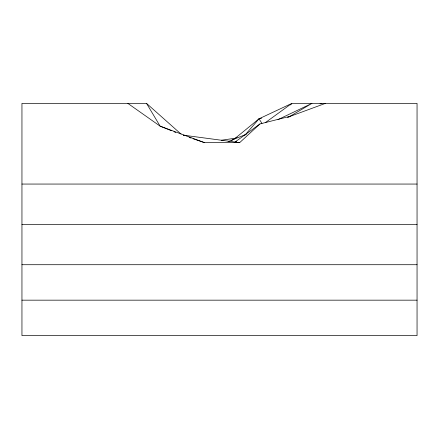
<?xml version="1.0" encoding="UTF-8"?>
<svg xmlns="http://www.w3.org/2000/svg" width="439" height="439" viewBox="0 0 439 439"><rect width="100%" height="100%" fill="white"/><g stroke="black" fill="none" stroke-linecap="round" stroke-linejoin="round"><path stroke-width="0.66" d="M290.574 104.948L291.858 103.39L417.05 103.39L417.05 335.61L21.95 335.61L21.95 103.39L146.522 103.39L181.066 134.098M244.967 135.146L259.01 118.799L291.858 103.39L265.348 122.64M193.006 138.724L204.574 142.67L239.623 142.67L259.97 123.935L290.613 116.181L325.392 103.39M261.66 118.151L259.01 118.799L235.304 138.214L231.249 140.732M234.722 142.269L259.97 123.935M288.752 117.054L311.948 103.39L277.936 119.638M235.326 141.989L236.478 141.309M237.065 137.198L235.304 138.214L221.278 140.25M322.017 103.39L320.031 103.878M287.441 117.476L290.613 116.181M228.055 141.649L246.284 134.263M21.95 184.056L417.05 184.056M21.95 224.384L417.05 224.384M21.95 264.717L417.05 264.717M21.95 300.166L417.05 300.166M183.436 135.179L239.623 142.67M183.42 135.234L186.762 135.827M189.149 137.407L191.08 138.065M204.574 142.67L160.131 126.158L127.842 103.39M171.419 130.707L160.131 126.158L146.522 103.39M173.926 131.716L175.809 132.474M259.01 118.799L261.94 123.364"/></g></svg>
